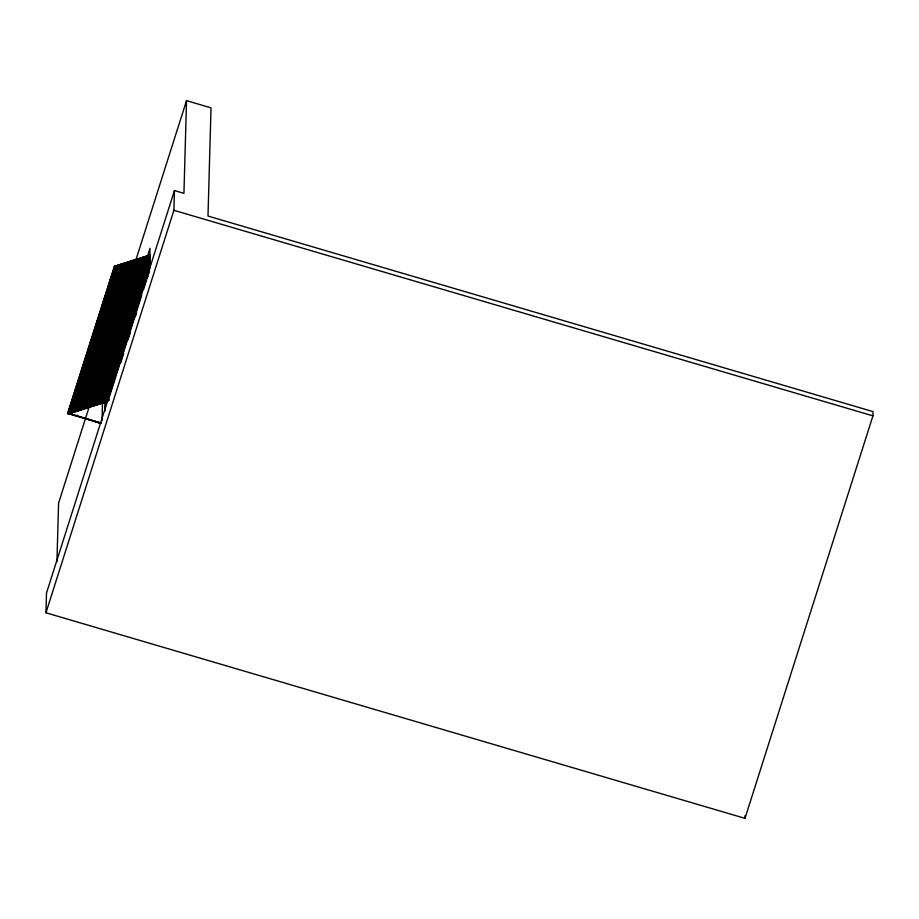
<?xml version="1.0" encoding="UTF-8"?>
<svg xmlns="http://www.w3.org/2000/svg" width="919" height="919" viewBox="0 0 919 919"><rect width="100%" height="100%" fill="white"/><g stroke="black" fill="none" stroke-linecap="round" stroke-linejoin="round"><path stroke-width="1.38" d="M45.95 612.789L46.501 593.042L174.449 190.566L183.938 193.358L186.534 100.653L211.014 107.856L207.993 216.045L873.05 411.62L872.935 415.859L744.976 818.347L45.95 612.789L173.898 210.302L174.449 190.566M56.944 561.612L58.575 503.141L89.373 406.267M67.983 413.022C67.225 414.664 72.624 414.17 68.109 413.619M101.285 423.234L68.121 413.194L68.661 413.389L115.312 266.659L114.749 266.407L68.362 413.171L69.143 413.527M69.649 414.067L69.798 414.32M76.553 415.928L77.46 415.193L77.047 415.905M76.955 415.974L76.392 415.721L77.207 416.123M100.941 423.487L88.798 419.592M102.009 420.615L102.503 402.729M114.496 267.13L150.234 255.792M115.495 267.211L114.347 266.418L150.325 255.045M138.424 274L116.162 267.406L147.396 276.952M116.46 267.337L115.541 267.061M123.583 269.91L122.801 269.738L123.445 269.658M147.902 276.573L135.449 272.943L135.886 273.632M149.315 273.069L150.004 248.302L100.619 403.567L99.93 403.257L101.492 403.292L148.189 256.378L146.626 256.344L148.189 256.378M744.976 818.347L745.056 815.509M104.973 411.023L105.214 402.499M105.306 408.691L105.501 401.592M109.935 280.8L110.372 280.157M107.466 401.626L68.707 413.883L67.615 413.412L114.381 266.292L150.279 254.873M114.772 266.28L67.937 413.171L68.557 413.251L115.197 266.303L117.529 266.085L70.832 412.999M68.155 413.228L114.749 266.407M68.707 413.883L67.615 413.412M68.925 413.711L115.851 266.625M69.522 412.505L109.097 399.914L69.522 412.505L69.051 413.63M115.886 266.774L115.679 267.716L115.886 266.774L149.981 255.919L149.234 255.528L150.096 255.252M74.025 400.443L77.92 388.209M80.516 380.041L85.272 365.084M87.006 359.639L92.624 341.96M96.081 331.07L99.976 318.836M106.03 299.789L107.328 295.711M112.52 279.387L114.68 272.587M71.418 409.84L115.966 269.726M72.233 410.793L117.643 267.957M117.264 265.648L117.954 265.959L71.245 412.861L72.096 412.597L118.792 265.683L118.103 265.384M71.808 412.149L72.509 412.459L119.217 265.557L120.067 265.292L118.505 265.235L119.217 265.557M73.072 411.758L118.907 267.567M119.631 266.648L73.359 412.194L72.509 412.459M120.182 265.936L73.773 412.057L74.611 411.792L121.319 264.89L119.78 264.844L121.319 264.89M74.772 409.989L121.044 264.442L121.882 264.178L122.583 264.488L75.875 411.39L74.336 411.356M75.036 411.666L121.733 264.752L122.583 264.488M76.036 409.598L121.434 266.763M76.725 409.897L122.56 265.717M125.099 263.684L123.571 263.65L125.099 263.684L78.402 410.598L77.564 410.862L76.863 410.552L122.698 266.372M123.835 264.086L122.307 264.052L123.835 264.086L77.139 411L76.438 410.69M77.564 410.862L124.41 263.385M78.506 408.771L124.352 264.592M79.367 408.518L80.665 404.44M84.996 390.828L88.017 381.305M94.071 362.27L95.369 358.18M100.562 341.868L102.721 335.056M107.041 321.455L110.073 311.932M113.531 301.053L117.425 288.807M120.021 280.651L124.777 265.683M79.241 409.093L125.512 263.546L126.362 263.293L124.777 263.225L125.512 263.546M127.626 262.891L126.087 262.845L127.626 262.891L80.929 409.794L80.079 410.058L79.39 409.759L125.225 265.568M79.666 410.196L125.937 264.649M80.079 410.058L126.788 263.156M81.515 406.635L124.329 271.967M125.627 267.888L127.35 262.443L128.89 262.489L127.35 262.443M81.78 408.3L128.051 262.754M82.342 407.599L127.752 264.764M128.453 263.845L82.193 409.392L80.654 409.357M84.054 404.613L87.075 395.09M92.268 378.766L94.427 371.965M98.758 358.364L101.779 348.841M105.248 337.962L109.131 325.717M110.866 320.272L116.483 302.592M117.356 299.87L123.835 279.468M127.293 268.589L129.464 261.777L130.153 262.087L83.457 409.001L81.917 408.955L83.457 409.001M82.607 409.265L128.878 263.719M129.878 261.651L131.417 261.685L129.878 261.651L83.181 408.553L84.709 408.599M83.87 408.863L130.578 261.949M84.87 406.795L130.705 262.604M85.145 407.232L130.98 263.052M131.406 262.914L85.134 408.461L85.972 408.197L132.681 261.295L131.141 261.249L132.681 261.295M86.133 406.393L132.405 260.847L133.244 260.582L133.944 260.893L87.236 407.795L85.708 407.76L87.236 407.795M90.441 395.25L92.601 388.45M96.058 377.571L99.953 365.325M102.549 357.158L107.305 342.201M109.028 336.756L114.657 319.077M116.38 313.632L122.009 295.952M127.19 279.629L129.361 272.828M86.397 408.07L133.106 261.157L133.944 260.893M133.232 261.812L86.96 407.358L87.661 407.668L88.5 407.404L135.208 260.491L133.669 260.445L135.208 260.491M87.661 407.668L133.933 262.122M88.672 405.601L134.944 260.043L135.805 259.778L136.506 260.077L89.798 406.991L88.235 406.956L89.798 406.991M88.936 407.266L135.633 260.353L136.506 260.077M135.782 260.284L186.534 100.653M131.486 274.597L89.534 406.543L91.096 406.577M132.784 270.519L135.38 262.352M90.234 406.853L136.942 259.939L137.804 259.663L91.532 405.222M91.705 403.418L137.103 260.582M138.241 259.537L91.532 406.439L92.394 406.164L139.102 259.261L137.54 259.227L139.102 259.261M92.566 404.36L137.976 261.536M92.141 405.727L92.83 406.026L139.539 259.124L140.4 258.848L138.838 258.813L139.539 259.124M94.301 402.591L139.711 259.767M139.964 260.203L93.692 405.75L92.83 406.026M140.4 260.066L94.129 405.624L95.002 405.348L141.698 258.434L140.136 258.4L141.698 258.434M95.162 403.544L141.434 257.998L142.307 257.722L142.996 258.021L96.3 404.934L94.737 404.9M95.427 405.21L142.135 258.296L142.996 258.021M96.035 404.486L141.871 260.307M138.287 273.701L137.965 274.184M97.161 403.441L143.169 258.664M97.759 402.717L137.976 276.217M139.274 272.139L143.605 258.526M96.725 404.797L97.598 404.521L144.294 257.619L142.732 257.584L144.294 257.619M98.023 404.383L144.731 257.481L145.593 257.205L98.896 404.107L97.334 404.084L98.896 404.107M99.068 402.304L144.467 259.48M99.757 402.614L145.593 258.423M100.791 400.535L146.201 257.711M99.321 403.969L100.194 403.705L146.891 256.792L145.328 256.757L146.891 256.792M101.664 401.488L147.5 257.297M102.354 401.798L148.625 256.24L149.487 255.976L147.936 255.941L148.625 256.24M150.36 256.918L104.088 402.465L103.227 402.74L102.526 402.442L148.361 258.25M149.062 257.331L102.79 402.878L101.228 402.844M103.227 402.74L149.487 257.194M104.261 400.661L149.234 259.192M104.95 400.971L150.36 258.147M150.36 264.258L106.684 401.649L105.823 401.925L105.122 401.614L144.478 277.825M145.776 273.747L149.234 262.868M150.36 260.594L105.386 402.062L103.824 402.028M108.143 394.538L113.761 376.859M118.091 363.258L121.113 353.735M127.167 334.688L128.465 330.61M133.657 314.287L135.817 307.486M140.147 293.885L143.169 284.362M145.765 276.194L148.798 266.671M105.823 401.925L150.36 261.812M106.845 399.845L149.223 266.544M107.546 400.144L150.36 265.488M108.408 399.868L141.71 295.137M143.433 289.692L148.189 274.724M120.619 363.051L123.651 353.528M127.971 339.927L130.13 333.115M135.323 316.802L136.621 312.713M122.813 269.715L122.974 269.887M68.672 413.355L67.661 413.274M107.971 401.235L106.42 401.201M115.599 267.682L149.786 256.872M129.464 261.777L128.614 262.053L130.153 262.087M118.459 273.334L137.287 267.395M145.317 264.833L149.372 263.569M116.828 274.666L147.729 264.902M96.667 338.089L118.16 331.288M122.181 330.013L130.245 327.463M93.692 339.846L100.412 337.721M103.089 336.871L117.873 332.196M74.06 397.927L73.509 398.099L74.186 397.95M73.509 403.326L97.701 395.675M105.742 393.125L109.786 391.85M77.253 402.959L97.403 396.583M72.544 410.736L76.736 409.472M83.48 407.266L95.886 403.418M101.262 401.637L105.467 400.385M70.774 412.413L88.683 406.738M94.002 405.061L106.466 401.121M76.863 410.552L78.402 410.598M79.39 409.759L80.929 409.794M102.526 402.442L104.088 402.465M105.122 401.614L106.684 401.649M100.619 403.567L101.492 403.292M68.109 413.125L68.902 413.263M114.703 266.694L115.438 266.924M173.898 210.302L872.935 415.859M147.856 276.722L114.611 267.073M68.971 413.561L101.331 423.073M69.947 414.205L100.872 423.303M116.265 267.957L114.542 266.981M145.593 257.205L144.03 257.171L144.731 257.481M141.434 257.998L142.135 258.296M137.804 259.663L136.242 259.64L136.942 259.939M134.944 260.043L135.633 260.353M132.405 260.847L133.106 261.157M121.044 264.442L121.733 264.752M116.839 265.786L117.529 266.085M99.493 403.395L100.194 403.705M96.897 404.222L97.598 404.521M94.301 405.038L95.002 405.348M91.705 405.865L92.394 406.164M87.81 407.094L88.5 407.404M85.283 407.887L85.972 408.197M73.922 411.482L74.611 411.792M71.395 412.286L72.096 412.597"/></g></svg>
